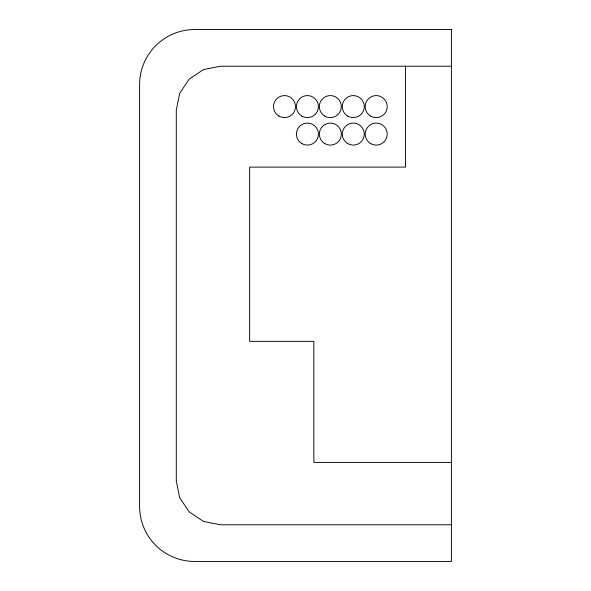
<?xml version="1.0" encoding="UTF-8"?>
<svg xmlns="http://www.w3.org/2000/svg" width="591" height="591" viewBox="0 0 591 591"><rect width="100%" height="100%" fill="white"/><g stroke="black" fill="none" stroke-linecap="round" stroke-linejoin="round"><path stroke-width="0.89" d="M451.398 66.236L220.303 66.236L203.452 69.583L189.172 79.128L179.634 93.408L176.281 110.251L176.281 480.749L179.634 497.592L189.172 511.872L203.452 521.417L220.303 524.764L451.398 524.764M451.398 462.406L313.843 462.406L313.843 341.354L249.646 341.354L249.646 167.113L405.552 167.113L405.552 66.236M451.398 29.55L194.624 29.55A55.022 55.022 0 0 0 139.602 84.572L139.602 506.428A55.022 55.022 0 0 0 194.624 561.45L451.398 561.45L451.398 29.55M278.996 116.117A11.007 11.007 0 0 0 295.5 106.587A11.007 11.007 0 0 0 278.996 97.057A11.007 11.007 0 0 0 278.996 116.117M301.92 143.628A11.007 11.007 0 0 0 318.423 134.098A11.007 11.007 0 0 0 301.92 124.568A11.007 11.007 0 0 0 301.92 143.628M301.92 116.117A11.007 11.007 0 0 0 318.423 106.587A11.007 11.007 0 0 0 301.92 97.057A11.007 11.007 0 0 0 301.92 116.117M324.843 116.117A11.007 11.007 0 0 0 341.354 106.587A11.007 11.007 0 0 0 324.843 97.057A11.007 11.007 0 0 0 324.843 116.117M324.843 143.628A11.007 11.007 0 0 0 341.354 134.098A11.007 11.007 0 0 0 324.843 124.568A11.007 11.007 0 0 0 324.843 143.628M347.774 143.628A11.007 11.007 0 0 0 364.278 134.098A11.007 11.007 0 0 0 347.774 124.568A11.007 11.007 0 0 0 347.774 143.628M347.774 116.117A11.007 11.007 0 0 0 364.278 106.587A11.007 11.007 0 0 0 347.774 97.057A11.007 11.007 0 0 0 347.774 116.117M370.697 116.117A11.007 11.007 0 0 0 387.208 106.587A11.007 11.007 0 0 0 370.697 97.057A11.007 11.007 0 0 0 370.697 116.117M370.697 143.628A11.007 11.007 0 0 0 387.208 134.098A11.007 11.007 0 0 0 370.697 124.568A11.007 11.007 0 0 0 370.697 143.628"/></g></svg>
